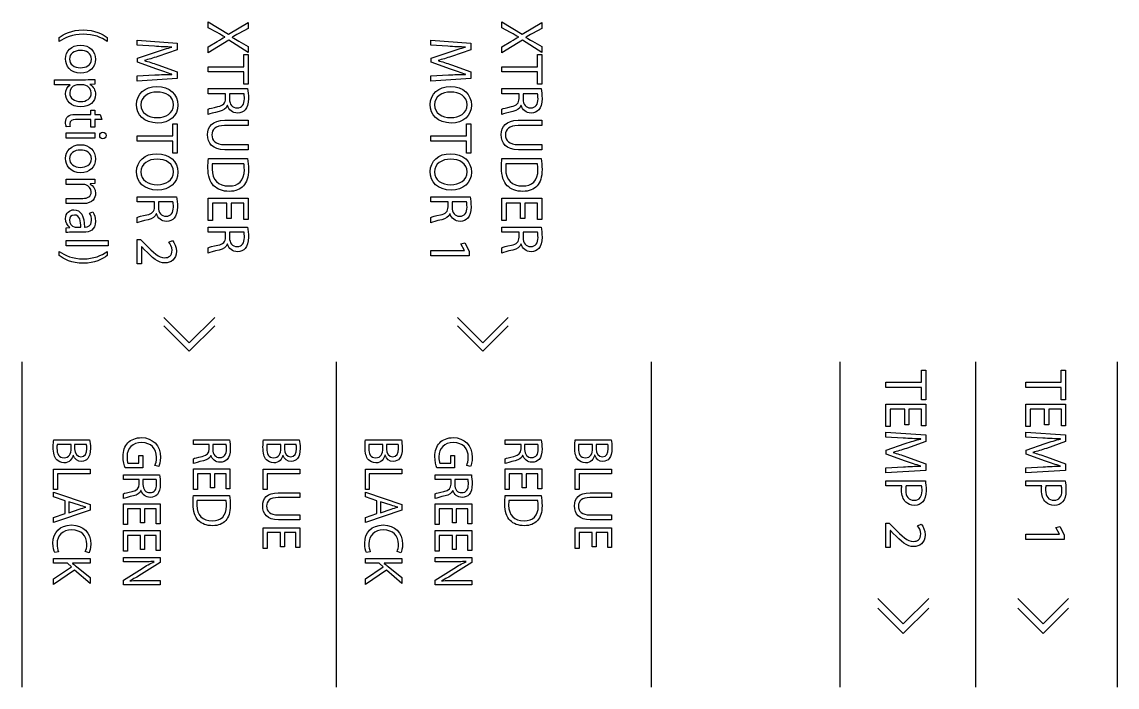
# Model space of a CAD drawing. Header units: millimetres. Extents: x -1100 to -75, y -506 to -118.
# Drawn here: x -919 to -840.7, y -263 to -215.4 of the extents above; entities that cross this region are included whole.
import ezdxf

# ---------------------------------------------------------------- set-up
doc = ezdxf.new("R2010")
doc.units = ezdxf.units.MM
doc.layers.add('TEXT', color=5, linetype='Continuous', true_color=0x0000ff)

msp = doc.modelspace()

# ---------------------------------------------------------------- linework, layer by layer
at = {"layer": 'TEXT', "color": 5, "lineweight": 25, "true_color": 0x0000ff}
for points in [[(-905.048, -216.206), (-905.674, -215.864), (-905.674, -215.441), (-904.231, -216.312), (-902.822, -215.474), (-902.822, -215.902), (-903.491, -216.278)], [(-884.048, -216.206), (-884.674, -215.864), (-884.674, -215.441), (-883.231, -216.312), (-881.822, -215.474), (-881.822, -215.902), (-882.491, -216.278)], [(-916.346, -216.853), (-916.346, -216.566)], [(-912.898, -216.566), (-912.898, -216.853), (-912.898, -216.853)], [(-909.532, -217.188), (-910.754, -217.112), (-910.754, -216.76), (-907.902, -216.959), (-907.902, -217.429), (-909.282, -217.915)], [(-903.491, -216.811), (-902.822, -217.196), (-902.822, -217.624), (-904.21, -216.756), (-905.674, -217.645), (-905.674, -217.217), (-905.674, -217.217)], [(-905.674, -217.217), (-905.044, -216.849)], [(-904.481, -216.523), (-904.481, -216.515)], [(-903.973, -216.541), (-903.973, -216.553)], [(-888.531, -217.188), (-889.754, -217.112), (-889.754, -216.76), (-886.902, -216.959), (-886.902, -217.429), (-888.282, -217.915)], [(-882.491, -216.811), (-881.822, -217.196), (-881.822, -217.624), (-883.21, -216.756), (-884.674, -217.645), (-884.674, -217.217), (-884.674, -217.217)], [(-884.674, -217.217), (-884.044, -216.849)], [(-883.481, -216.523), (-883.481, -216.515)], [(-882.973, -216.541), (-882.973, -216.553)], [(-909.354, -218.825), (-910.737, -218.321), (-910.737, -218.042), (-909.379, -217.577)], [(-908.271, -217.251), (-908.271, -217.243)], [(-888.354, -218.825), (-889.737, -218.321), (-889.737, -218.042), (-888.379, -217.577)], [(-887.271, -217.251), (-887.271, -217.243)], [(-909.282, -218.516), (-907.902, -219.024), (-907.902, -219.494), (-910.754, -219.672), (-910.754, -219.307), (-909.502, -219.24), (-909.502, -219.24)], [(-910.242, -218.203), (-910.242, -218.212)], [(-903.135, -218.648), (-903.135, -217.781), (-902.822, -217.781), (-902.822, -219.892), (-903.135, -219.892), (-903.135, -219.021), (-905.674, -219.021), (-905.674, -218.648), (-903.135, -218.648), (-903.135, -218.648)], [(-888.282, -218.516), (-886.902, -219.024), (-886.902, -219.494), (-889.754, -219.672), (-889.754, -219.307), (-888.502, -219.24), (-888.502, -219.24)], [(-889.242, -218.203), (-889.242, -218.212)], [(-882.135, -218.648), (-882.135, -217.781), (-881.822, -217.781), (-881.822, -219.892), (-882.135, -219.892), (-882.135, -219.021), (-884.674, -219.021), (-884.674, -218.648), (-882.135, -218.648), (-882.135, -218.648)], [(-908.271, -219.193), (-908.271, -219.185)], [(-887.271, -219.193), (-887.271, -219.185)], [(-915.559, -219.953), (-915.559, -219.944), (-916.671, -219.944), (-916.671, -219.576), (-914.455, -219.576), (-914.455, -219.576)], [(-914.645, -219.944), (-915, -219.944), (-915, -219.944)], [(-913.786, -219.559), (-913.786, -219.889), (-914.137, -219.91), (-914.137, -219.918)], [(-904.438, -220.926), (-904.438, -220.579), (-905.674, -220.579), (-905.674, -220.211), (-902.86, -220.211), (-902.86, -220.211)], [(-904.159, -220.579), (-904.159, -220.955)], [(-903.118, -220.579), (-904.159, -220.579), (-904.159, -220.579)], [(-883.439, -220.926), (-883.439, -220.579), (-884.674, -220.579), (-884.674, -220.211), (-881.86, -220.211), (-881.86, -220.211)], [(-883.159, -220.579), (-883.159, -220.955)], [(-882.119, -220.579), (-883.159, -220.579), (-883.159, -220.579)], [(-904.303, -221.434), (-904.316, -221.434)], [(-883.303, -221.434), (-883.316, -221.434)], [(-915.187, -222.069), (-914.07, -222.069), (-914.07, -221.752), (-913.786, -221.752), (-913.786, -222.069), (-913.405, -222.069), (-913.295, -222.433), (-913.295, -222.433)], [(-913.295, -222.433), (-913.786, -222.433), (-913.786, -222.966), (-914.069, -222.966), (-914.069, -222.433), (-915.174, -222.433)], [(-905.674, -222.068), (-905.674, -221.687)], [(-884.674, -222.068), (-884.674, -221.687)], [(-915.546, -222.928), (-915.83, -222.945)], [(-908.215, -223.593), (-908.215, -222.726), (-907.902, -222.726), (-907.902, -224.837), (-908.215, -224.837), (-908.215, -223.965), (-910.754, -223.965), (-910.754, -223.593), (-908.215, -223.593), (-908.215, -223.593)], [(-902.822, -222.856), (-904.515, -222.856)], [(-904.502, -222.484), (-902.822, -222.484), (-902.822, -222.856), (-902.822, -222.856)], [(-887.216, -223.593), (-887.216, -222.726), (-886.902, -222.726), (-886.902, -224.837), (-887.216, -224.837), (-887.216, -223.965), (-889.754, -223.965), (-889.754, -223.593), (-887.216, -223.593), (-887.216, -223.593)], [(-881.822, -222.856), (-883.515, -222.856)], [(-883.502, -222.484), (-881.822, -222.484), (-881.822, -222.856), (-881.822, -222.856)], [(-913.786, -223.386), (-913.786, -223.758), (-915.834, -223.758), (-915.834, -223.386), (-913.786, -223.386), (-913.786, -223.386)], [(-904.515, -224.215), (-902.822, -224.215), (-902.822, -224.587), (-904.489, -224.587)], [(-883.515, -224.215), (-881.822, -224.215), (-881.822, -224.587), (-883.49, -224.587)], [(-905.665, -225.227), (-902.864, -225.227), (-902.864, -225.227)], [(-903.131, -225.595), (-905.386, -225.595), (-905.386, -225.595)], [(-884.666, -225.227), (-881.865, -225.227), (-881.865, -225.227)], [(-882.131, -225.595), (-884.387, -225.595), (-884.387, -225.595)], [(-914.602, -227.072), (-915.834, -227.072), (-915.834, -226.7), (-914.34, -226.7), (-914.34, -226.7)], [(-913.786, -226.683), (-913.786, -227.013), (-914.124, -227.035), (-914.124, -227.043)], [(-914.615, -228.443), (-915.834, -228.443), (-915.834, -228.071), (-914.653, -228.071)], [(-909.519, -228.672), (-909.519, -228.326), (-910.754, -228.326), (-910.754, -227.957), (-907.941, -227.957), (-907.941, -227.957)], [(-909.239, -228.326), (-909.239, -228.702)], [(-908.198, -228.326), (-909.239, -228.326), (-909.239, -228.326)], [(-904.337, -229.519), (-904.337, -228.415), (-905.365, -228.415), (-905.365, -229.65), (-905.674, -229.65), (-905.674, -228.042), (-902.822, -228.042), (-902.822, -229.587), (-903.131, -229.587), (-903.131, -228.415), (-904.032, -228.415), (-904.032, -229.519), (-904.337, -229.519), (-904.337, -229.519)], [(-888.518, -228.672), (-888.518, -228.326), (-889.753, -228.326), (-889.753, -227.957), (-886.94, -227.957), (-886.94, -227.957)], [(-888.239, -228.326), (-888.239, -228.702)], [(-887.199, -228.326), (-888.239, -228.326), (-888.239, -228.326)], [(-883.337, -229.519), (-883.337, -228.415), (-884.365, -228.415), (-884.365, -229.65), (-884.674, -229.65), (-884.674, -228.042), (-881.822, -228.042), (-881.822, -229.587), (-882.131, -229.587), (-882.131, -228.415), (-883.033, -228.415), (-883.033, -229.519), (-883.337, -229.519), (-883.337, -229.519)], [(-914.171, -229.118), (-913.922, -229.033)], [(-910.754, -229.815), (-910.754, -229.434)], [(-909.383, -229.18), (-909.396, -229.18)], [(-889.754, -229.815), (-889.754, -229.434)], [(-888.383, -229.18), (-888.396, -229.18)], [(-915.834, -230.518), (-915.834, -230.184), (-915.576, -230.154), (-915.576, -230.141)], [(-915.144, -230.129), (-914.789, -230.129), (-914.789, -230.129)], [(-914.531, -230.12), (-914.489, -230.12)], [(-904.438, -230.844), (-904.438, -230.498), (-905.674, -230.498), (-905.674, -230.129), (-902.86, -230.129), (-902.86, -230.129)], [(-883.439, -230.844), (-883.439, -230.498), (-884.674, -230.498), (-884.674, -230.129), (-881.86, -230.129), (-881.86, -230.129)], [(-914.577, -230.488), (-915.343, -230.488), (-915.343, -230.488)], [(-910.754, -231.001), (-910.526, -231.001), (-910.242, -231.293)], [(-910.234, -231.741), (-910.437, -231.526), (-910.445, -231.526), (-910.445, -232.757), (-910.754, -232.757), (-910.754, -231.001), (-910.754, -231.001)], [(-908.499, -231.192), (-908.237, -231.073)], [(-904.159, -230.498), (-904.159, -230.874)], [(-903.118, -230.498), (-904.159, -230.498), (-904.159, -230.498)], [(-883.159, -230.498), (-883.159, -230.874)], [(-882.119, -230.498), (-883.159, -230.498), (-883.159, -230.498)], [(-916.346, -232.153), (-916.346, -231.865), (-916.346, -231.865)], [(-912.83, -231.091), (-912.83, -231.463), (-915.834, -231.463), (-915.834, -231.091), (-912.83, -231.091), (-912.83, -231.091)], [(-912.897, -231.865), (-912.897, -232.153)], [(-905.674, -231.987), (-905.674, -231.606)], [(-904.303, -231.352), (-904.316, -231.352)], [(-887.351, -231.809), (-887.351, -231.801), (-887.609, -231.323), (-887.326, -231.251), (-887.004, -231.852), (-887.004, -232.169), (-889.754, -232.169), (-889.754, -231.809), (-887.351, -231.809), (-887.351, -231.809)], [(-884.674, -231.987), (-884.674, -231.606)], [(-883.303, -231.352), (-883.316, -231.352)], [(-905.215, -236.595), (-907.032, -238.412), (-908.848, -236.595)], [(-905.215, -237.195), (-907.032, -239.012), (-908.848, -237.195)], [(-884.215, -236.595), (-886.032, -238.412), (-887.848, -236.595)], [(-884.215, -237.195), (-886.032, -239.012), (-887.848, -237.195)], [(-919.005, -239.756), (-919.005, -263.04)], [(-896.532, -239.756), (-896.532, -263.04)], [(-874, -239.756), (-874, -263.04)], [(-860.505, -239.756), (-860.505, -263.04)], [(-854.664, -241.231), (-854.664, -240.364), (-854.35, -240.364), (-854.35, -242.475), (-854.664, -242.475), (-854.664, -241.603), (-857.202, -241.603), (-857.202, -241.231), (-854.664, -241.231), (-854.664, -241.231)], [(-850.802, -239.756), (-850.802, -263.04)], [(-844.663, -241.231), (-844.663, -240.364), (-844.35, -240.364), (-844.35, -242.475), (-844.663, -242.475), (-844.663, -241.603), (-847.202, -241.603), (-847.202, -241.231), (-844.663, -241.231), (-844.663, -241.231)], [(-840.671, -239.756), (-840.671, -263.04)], [(-855.865, -244.265), (-855.865, -243.161), (-856.893, -243.161), (-856.893, -244.397), (-857.202, -244.397), (-857.202, -242.789), (-854.35, -242.789), (-854.35, -244.334), (-854.659, -244.334), (-854.659, -243.161), (-855.561, -243.161), (-855.561, -244.265), (-855.865, -244.265), (-855.865, -244.265)], [(-845.865, -244.265), (-845.865, -243.161), (-846.893, -243.161), (-846.893, -244.397), (-847.202, -244.397), (-847.202, -242.789), (-844.35, -242.789), (-844.35, -244.334), (-844.659, -244.334), (-844.659, -243.161), (-845.561, -243.161), (-845.561, -244.265), (-845.865, -244.265), (-845.865, -244.265)], [(-855.98, -245.227), (-857.202, -245.151), (-857.202, -244.8), (-854.35, -244.999), (-854.35, -245.469), (-855.73, -245.955)], [(-845.979, -245.227), (-847.202, -245.151), (-847.202, -244.8), (-844.35, -244.999), (-844.35, -245.469), (-845.729, -245.955)], [(-916.731, -245.344), (-914.162, -245.344), (-914.162, -245.344)], [(-915.485, -245.961), (-915.485, -245.681), (-916.483, -245.681), (-916.483, -245.681)], [(-915.233, -245.681), (-915.233, -245.988)], [(-914.387, -245.681), (-915.233, -245.681), (-915.233, -245.681)], [(-905.606, -245.999), (-905.606, -245.681), (-906.739, -245.681), (-906.739, -245.344), (-904.158, -245.344), (-904.158, -245.344)], [(-905.349, -245.681), (-905.349, -246.027)], [(-904.395, -245.681), (-905.349, -245.681), (-905.349, -245.681)], [(-901.731, -245.344), (-899.162, -245.344), (-899.162, -245.344)], [(-900.485, -245.961), (-900.485, -245.681), (-901.483, -245.681), (-901.483, -245.681)], [(-900.233, -245.681), (-900.233, -245.988)], [(-899.387, -245.681), (-900.233, -245.681), (-900.233, -245.681)], [(-894.431, -245.344), (-891.862, -245.344), (-891.862, -245.344)], [(-893.186, -245.961), (-893.186, -245.681), (-894.183, -245.681), (-894.183, -245.681)], [(-892.933, -245.681), (-892.933, -245.988)], [(-892.087, -245.681), (-892.933, -245.681), (-892.933, -245.681)], [(-883.305, -245.999), (-883.305, -245.681), (-884.439, -245.681), (-884.439, -245.344), (-881.858, -245.344), (-881.858, -245.344)], [(-883.05, -245.681), (-883.05, -246.027)], [(-882.095, -245.681), (-883.05, -245.681), (-883.05, -245.681)], [(-879.431, -245.344), (-876.862, -245.344), (-876.862, -245.344)], [(-878.185, -245.961), (-878.185, -245.681), (-879.183, -245.681), (-879.183, -245.681)], [(-877.934, -245.681), (-877.934, -245.988)], [(-877.087, -245.681), (-877.934, -245.681), (-877.934, -245.681)], [(-855.802, -246.865), (-857.185, -246.361), (-857.185, -246.082), (-855.827, -245.617)], [(-854.719, -245.291), (-854.719, -245.282)], [(-845.802, -246.865), (-847.185, -246.361), (-847.185, -246.082), (-845.827, -245.617)], [(-844.718, -245.291), (-844.718, -245.282)], [(-915.33, -246.454), (-915.342, -246.454)], [(-911.417, -247.005), (-910.637, -247.005), (-910.637, -246.477), (-910.365, -246.477), (-910.365, -247.339), (-911.623, -247.339), (-911.623, -247.338)], [(-906.739, -247.047), (-906.739, -246.698)], [(-905.481, -246.465), (-905.493, -246.465)], [(-900.33, -246.454), (-900.342, -246.454)], [(-893.03, -246.454), (-893.042, -246.454)], [(-889.117, -247.005), (-888.337, -247.005), (-888.337, -246.477), (-888.065, -246.477), (-888.065, -247.339), (-889.323, -247.339), (-889.323, -247.338)], [(-884.439, -247.047), (-884.439, -246.698)], [(-883.181, -246.465), (-883.193, -246.465)], [(-878.031, -246.454), (-878.042, -246.454)], [(-855.73, -246.556), (-854.35, -247.064), (-854.35, -247.533), (-857.202, -247.711), (-857.202, -247.347), (-855.95, -247.279), (-855.95, -247.279)], [(-856.69, -246.243), (-856.69, -246.251)], [(-845.729, -246.556), (-844.35, -247.064), (-844.35, -247.533), (-847.202, -247.711), (-847.202, -247.347), (-845.95, -247.279), (-845.95, -247.279)], [(-846.69, -246.243), (-846.69, -246.251)], [(-914.123, -247.443), (-914.123, -247.784), (-916.456, -247.784), (-916.456, -248.902), (-916.739, -248.902), (-916.739, -247.443), (-914.123, -247.443), (-914.123, -247.443)], [(-909.217, -247.261), (-909.492, -247.176)], [(-905.512, -248.782), (-905.512, -247.769), (-906.456, -247.769), (-906.456, -248.902), (-906.739, -248.902), (-906.739, -247.427), (-904.123, -247.427), (-904.123, -248.844), (-904.406, -248.844), (-904.406, -247.769), (-905.233, -247.769), (-905.233, -248.782), (-905.512, -248.782), (-905.512, -248.782)], [(-899.123, -247.443), (-899.123, -247.784), (-901.456, -247.784), (-901.456, -248.902), (-901.739, -248.902), (-901.739, -247.443), (-899.123, -247.443), (-899.123, -247.443)], [(-891.824, -247.443), (-891.824, -247.784), (-894.156, -247.784), (-894.156, -248.902), (-894.439, -248.902), (-894.439, -247.443), (-891.824, -247.443), (-891.824, -247.443)], [(-886.916, -247.261), (-887.192, -247.176)], [(-883.213, -248.782), (-883.213, -247.769), (-884.156, -247.769), (-884.156, -248.902), (-884.439, -248.902), (-884.439, -247.427), (-881.823, -247.427), (-881.823, -248.844), (-882.107, -248.844), (-882.107, -247.769), (-882.933, -247.769), (-882.933, -248.782), (-883.213, -248.782), (-883.213, -248.782)], [(-876.823, -247.443), (-876.823, -247.784), (-879.156, -247.784), (-879.156, -248.902), (-879.439, -248.902), (-879.439, -247.443), (-876.823, -247.443), (-876.823, -247.443)], [(-854.719, -247.233), (-854.719, -247.224)], [(-844.719, -247.233), (-844.719, -247.224)], [(-910.606, -248.507), (-910.606, -248.188), (-911.74, -248.188), (-911.74, -247.85), (-909.158, -247.85), (-909.158, -247.85)], [(-910.35, -248.188), (-910.35, -248.534)], [(-909.395, -248.188), (-910.35, -248.188), (-910.35, -248.188)], [(-888.306, -248.507), (-888.306, -248.188), (-889.44, -248.188), (-889.44, -247.85), (-886.858, -247.85), (-886.858, -247.85)], [(-888.05, -248.188), (-888.05, -248.534)], [(-887.095, -248.188), (-888.05, -248.188), (-888.05, -248.188)], [(-856.06, -248.648), (-857.202, -248.648), (-857.202, -248.279), (-854.385, -248.279), (-854.385, -248.279)], [(-846.06, -248.648), (-847.202, -248.648), (-847.202, -248.279), (-844.384, -248.279), (-844.384, -248.279)], [(-915.916, -249.701), (-916.739, -249.43), (-916.739, -249.081), (-914.123, -249.973), (-914.123, -250.377), (-916.739, -251.269), (-916.739, -250.908), (-915.916, -250.629), (-915.916, -249.701), (-915.916, -249.701)], [(-910.482, -248.972), (-910.493, -248.972)], [(-893.617, -249.701), (-894.439, -249.43), (-894.439, -249.081), (-891.824, -249.973), (-891.824, -250.377), (-894.439, -251.269), (-894.439, -250.908), (-893.617, -250.629), (-893.617, -249.701), (-893.617, -249.701)], [(-888.182, -248.972), (-888.193, -248.972)], [(-854.651, -248.648), (-855.759, -248.648), (-855.759, -248.648)], [(-844.651, -248.648), (-845.759, -248.648), (-845.759, -248.648)], [(-914.896, -250.027), (-915.652, -249.771), (-915.652, -250.563), (-915.652, -250.563)], [(-911.739, -249.555), (-911.739, -249.205)], [(-906.731, -249.341), (-904.162, -249.341), (-904.162, -249.341)], [(-904.406, -249.678), (-906.475, -249.678), (-906.475, -249.678)], [(-899.123, -249.476), (-900.675, -249.476)], [(-900.664, -249.135), (-899.123, -249.135), (-899.123, -249.476), (-899.123, -249.476)], [(-892.596, -250.027), (-893.353, -249.771), (-893.353, -250.563), (-893.353, -250.563)], [(-889.439, -249.555), (-889.439, -249.205)], [(-884.431, -249.341), (-881.862, -249.341), (-881.862, -249.341)], [(-882.107, -249.678), (-884.175, -249.678), (-884.175, -249.678)], [(-876.823, -249.476), (-878.376, -249.476)], [(-878.364, -249.135), (-876.823, -249.135), (-876.823, -249.476), (-876.823, -249.476)], [(-915.652, -250.563), (-914.899, -250.303)], [(-914.422, -250.167), (-914.422, -250.159)], [(-910.513, -251.289), (-910.513, -250.276), (-911.456, -250.276), (-911.456, -251.409), (-911.739, -251.409), (-911.739, -249.934), (-909.123, -249.934), (-909.123, -251.351), (-909.406, -251.351), (-909.406, -250.276), (-910.233, -250.276), (-910.233, -251.289), (-910.513, -251.289), (-910.513, -251.289)], [(-893.353, -250.563), (-892.6, -250.303)], [(-892.122, -250.167), (-892.122, -250.159)], [(-888.213, -251.289), (-888.213, -250.276), (-889.156, -250.276), (-889.156, -251.409), (-889.439, -251.409), (-889.439, -249.934), (-886.824, -249.934), (-886.824, -251.351), (-887.107, -251.351), (-887.107, -250.276), (-887.933, -250.276), (-887.933, -251.289), (-888.213, -251.289), (-888.213, -251.289)], [(-900.675, -250.722), (-899.123, -250.722), (-899.123, -251.064), (-900.652, -251.064)], [(-878.376, -250.722), (-876.823, -250.722), (-876.823, -251.064), (-878.353, -251.064)], [(-856.682, -252.039), (-856.885, -251.823), (-856.894, -251.823), (-856.894, -253.054), (-857.203, -253.054), (-857.203, -251.298), (-857.202, -251.298)], [(-857.202, -251.298), (-856.974, -251.298), (-856.69, -251.59)], [(-854.947, -251.488), (-854.685, -251.37)], [(-910.513, -253.198), (-910.513, -252.185), (-911.456, -252.185), (-911.456, -253.318), (-911.739, -253.318), (-911.739, -251.843), (-909.123, -251.843), (-909.123, -253.26), (-909.406, -253.26), (-909.406, -252.185), (-910.233, -252.185), (-910.233, -253.198), (-910.513, -253.198), (-910.513, -253.198)], [(-900.512, -253), (-900.512, -251.987), (-901.456, -251.987), (-901.456, -253.121), (-901.739, -253.121), (-901.739, -251.646), (-899.123, -251.646), (-899.123, -253.062), (-899.406, -253.062), (-899.406, -251.987), (-900.233, -251.987), (-900.233, -253), (-900.512, -253), (-900.512, -253)], [(-888.213, -253.198), (-888.213, -252.185), (-889.156, -252.185), (-889.156, -253.318), (-889.439, -253.318), (-889.439, -251.843), (-886.824, -251.843), (-886.824, -253.26), (-887.107, -253.26), (-887.107, -252.185), (-887.933, -252.185), (-887.933, -253.198), (-888.213, -253.198), (-888.213, -253.198)], [(-878.213, -253), (-878.213, -251.987), (-879.156, -251.987), (-879.156, -253.121), (-879.439, -253.121), (-879.439, -251.646), (-876.823, -251.646), (-876.823, -253.062), (-877.107, -253.062), (-877.107, -251.987), (-877.934, -251.987), (-877.934, -253), (-878.213, -253), (-878.213, -253)], [(-844.798, -252.106), (-844.798, -252.098), (-845.056, -251.619), (-844.773, -251.547), (-844.451, -252.148), (-844.451, -252.466), (-847.202, -252.466), (-847.202, -252.106), (-844.798, -252.106), (-844.798, -252.106)], [(-916.386, -253.353), (-916.657, -253.419), (-916.657, -253.419)], [(-914.197, -253.427), (-914.473, -253.342)], [(-911.739, -253.757), (-909.123, -253.757), (-909.123, -254.129), (-910.447, -254.964)], [(-910.621, -254.075), (-911.739, -254.075), (-911.739, -253.757), (-911.739, -253.757)], [(-894.086, -253.353), (-894.358, -253.419), (-894.358, -253.419)], [(-891.897, -253.427), (-892.173, -253.342)], [(-889.439, -253.757), (-886.823, -253.757), (-886.823, -254.129), (-888.147, -254.964)], [(-888.321, -254.075), (-889.439, -254.075), (-889.439, -253.757), (-889.439, -253.757)], [(-915.105, -254.401), (-914.123, -255.201), (-914.123, -255.62), (-915.233, -254.672), (-916.739, -255.693), (-916.739, -255.293), (-915.454, -254.436), (-915.742, -254.183), (-916.739, -254.183), (-916.739, -253.846), (-914.123, -253.846), (-914.123, -253.846)], [(-914.123, -253.846), (-914.123, -254.183), (-915.384, -254.183), (-915.384, -254.195)], [(-910.217, -255.402), (-909.123, -255.402), (-909.123, -255.72), (-911.739, -255.72), (-911.739, -255.379), (-910.411, -254.548)], [(-909.538, -254.063), (-909.542, -254.052)], [(-892.805, -254.401), (-891.824, -255.201), (-891.824, -255.62), (-892.933, -254.672), (-894.439, -255.693), (-894.439, -255.293), (-893.155, -254.436), (-893.442, -254.183), (-894.439, -254.183), (-894.439, -253.846), (-891.824, -253.846), (-891.824, -253.846)], [(-891.824, -253.846), (-891.824, -254.183), (-893.085, -254.183), (-893.085, -254.195)], [(-887.918, -255.402), (-886.823, -255.402), (-886.823, -255.72), (-889.439, -255.72), (-889.439, -255.379), (-888.111, -254.548)], [(-887.238, -254.063), (-887.242, -254.052)], [(-911.297, -255.429), (-911.292, -255.441)], [(-888.997, -255.429), (-888.992, -255.441)], [(-854.144, -256.692), (-855.961, -258.509), (-857.777, -256.692)], [(-844.143, -256.692), (-845.96, -258.509), (-847.776, -256.692)], [(-854.144, -257.392), (-855.961, -259.209), (-857.777, -257.392)], [(-844.143, -257.392), (-845.96, -259.209), (-847.776, -257.392)]]:
    msp.add_lwpolyline(points, dxfattribs=at)
for points in [[(-916.346, -216.566), (-915.995, -216.299), (-915.453, -216.011), (-914.628, -216.011)], [(-914.628, -216.011), (-913.799, -216.015), (-913.253, -216.299), (-912.898, -216.566)], [(-914.632, -216.324), (-915.386, -216.324), (-915.923, -216.557), (-916.346, -216.853)], [(-912.898, -216.853), (-913.317, -216.544), (-913.862, -216.324), (-914.632, -216.324)], [(-904.481, -216.515), (-904.646, -216.434), (-904.798, -216.35), (-905.048, -216.206)], [(-905.044, -216.849), (-904.803, -216.701), (-904.646, -216.612), (-904.481, -216.523)], [(-903.491, -216.278), (-903.677, -216.384), (-903.821, -216.464), (-903.973, -216.541)], [(-903.973, -216.553), (-903.804, -216.634), (-903.673, -216.705), (-903.491, -216.811)], [(-883.481, -216.515), (-883.646, -216.434), (-883.799, -216.35), (-884.048, -216.206)], [(-884.044, -216.849), (-883.802, -216.701), (-883.646, -216.612), (-883.481, -216.523)], [(-882.491, -216.278), (-882.677, -216.384), (-882.821, -216.464), (-882.973, -216.541)], [(-882.973, -216.553), (-882.804, -216.634), (-882.673, -216.705), (-882.491, -216.811)], [(-915.88, -218.085), (-915.88, -217.535), (-915.474, -217.104), (-914.827, -217.104)], [(-914.814, -217.484), (-915.263, -217.484), (-915.601, -217.738), (-915.601, -218.102)], [(-914.827, -217.104), (-914.146, -217.104), (-913.744, -217.556), (-913.744, -218.119)], [(-914.023, -218.111), (-914.023, -217.675), (-914.43, -217.484), (-914.814, -217.484)], [(-908.271, -217.243), (-908.626, -217.234), (-909.1, -217.213), (-909.532, -217.188)], [(-909.379, -217.577), (-908.973, -217.442), (-908.609, -217.332), (-908.271, -217.251)], [(-887.271, -217.243), (-887.626, -217.234), (-888.1, -217.213), (-888.531, -217.188)], [(-888.379, -217.577), (-887.973, -217.442), (-887.609, -217.332), (-887.271, -217.251)], [(-914.793, -219.105), (-915.55, -219.105), (-915.88, -218.576), (-915.88, -218.085)], [(-915.601, -218.102), (-915.601, -218.458), (-915.267, -218.724), (-914.806, -218.724)], [(-914.806, -218.724), (-914.459, -218.724), (-914.023, -218.551), (-914.023, -218.111)], [(-913.744, -218.119), (-913.744, -218.707), (-914.171, -219.105), (-914.793, -219.105)], [(-909.282, -217.915), (-909.633, -218.034), (-909.946, -218.127), (-910.242, -218.203)], [(-910.242, -218.212), (-909.955, -218.288), (-909.641, -218.39), (-909.282, -218.516)], [(-888.282, -217.915), (-888.633, -218.034), (-888.946, -218.127), (-889.242, -218.203)], [(-889.242, -218.212), (-888.955, -218.288), (-888.641, -218.39), (-888.282, -218.516)], [(-909.502, -219.24), (-909.104, -219.219), (-908.622, -219.193), (-908.271, -219.193)], [(-908.271, -219.185), (-908.601, -219.083), (-908.96, -218.969), (-909.354, -218.825)], [(-888.502, -219.24), (-888.104, -219.219), (-887.622, -219.193), (-887.271, -219.193)], [(-887.271, -219.185), (-887.601, -219.083), (-887.96, -218.969), (-888.354, -218.825)], [(-915.88, -220.582), (-915.88, -220.312), (-915.762, -220.075), (-915.559, -219.953)], [(-915.152, -219.961), (-915.411, -220.029), (-915.588, -220.253), (-915.588, -220.519)], [(-915, -219.944), (-915.055, -219.944), (-915.106, -219.948), (-915.152, -219.961)], [(-914.497, -219.969), (-914.543, -219.957), (-914.598, -219.944), (-914.645, -219.944)], [(-914.04, -220.532), (-914.04, -220.278), (-914.218, -220.037), (-914.497, -219.969)], [(-914.455, -219.576), (-914.192, -219.576), (-913.981, -219.567), (-913.786, -219.559)], [(-914.137, -219.918), (-913.888, -220.067), (-913.744, -220.312), (-913.744, -220.646)], [(-910.8, -221.353), (-910.8, -220.595), (-910.212, -220.071), (-909.349, -220.071)], [(-909.349, -220.071), (-908.444, -220.071), (-907.851, -220.629), (-907.851, -221.391)], [(-889.801, -221.353), (-889.801, -220.595), (-889.213, -220.071), (-888.35, -220.071)], [(-888.35, -220.071), (-887.444, -220.071), (-886.852, -220.629), (-886.852, -221.391)], [(-914.78, -221.518), (-915.516, -221.518), (-915.88, -221.065), (-915.88, -220.582)], [(-915.588, -220.519), (-915.588, -220.913), (-915.267, -221.142), (-914.797, -221.142)], [(-914.797, -221.142), (-914.391, -221.142), (-914.04, -220.925), (-914.04, -220.532)], [(-913.744, -220.646), (-913.744, -221.145), (-914.163, -221.518), (-914.78, -221.518)], [(-909.341, -220.46), (-909.955, -220.46), (-910.5, -220.79), (-910.5, -221.374)], [(-908.152, -221.378), (-908.152, -220.764), (-908.719, -220.46), (-909.341, -220.46)], [(-903.089, -220.943), (-903.089, -220.765), (-903.101, -220.642), (-903.118, -220.579)], [(-902.86, -220.211), (-902.826, -220.397), (-902.801, -220.668), (-902.801, -220.917)], [(-888.341, -220.46), (-888.955, -220.46), (-889.5, -220.79), (-889.5, -221.374)], [(-887.152, -221.378), (-887.152, -220.764), (-887.719, -220.46), (-888.341, -220.46)], [(-882.089, -220.943), (-882.089, -220.765), (-882.102, -220.642), (-882.119, -220.579)], [(-881.86, -220.211), (-881.827, -220.397), (-881.801, -220.668), (-881.801, -220.917)], [(-909.298, -222.677), (-910.276, -222.677), (-910.8, -222.081), (-910.8, -221.353)], [(-910.5, -221.374), (-910.5, -221.958), (-909.963, -222.288), (-909.316, -222.288)], [(-909.316, -222.288), (-908.744, -222.288), (-908.152, -221.992), (-908.152, -221.378)], [(-907.851, -221.391), (-907.852, -222.173), (-908.449, -222.677), (-909.298, -222.677)], [(-905.674, -221.687), (-905.589, -221.641), (-905.348, -221.577), (-904.993, -221.501)], [(-904.993, -221.501), (-904.599, -221.417), (-904.451, -221.26), (-904.438, -220.926)], [(-904.316, -221.434), (-904.392, -221.649), (-904.595, -221.78), (-904.891, -221.848)], [(-903.579, -221.966), (-903.952, -221.966), (-904.201, -221.73), (-904.303, -221.434)], [(-904.159, -220.955), (-904.159, -221.349), (-903.944, -221.598), (-903.618, -221.598)], [(-903.618, -221.598), (-903.25, -221.598), (-903.089, -221.332), (-903.089, -220.943)], [(-902.801, -220.917), (-902.801, -221.311), (-902.877, -221.569), (-903.033, -221.742)], [(-888.299, -222.677), (-889.276, -222.677), (-889.801, -222.081), (-889.801, -221.353)], [(-889.5, -221.374), (-889.5, -221.958), (-888.963, -222.288), (-888.316, -222.288)], [(-888.316, -222.288), (-887.744, -222.288), (-887.152, -221.992), (-887.152, -221.378)], [(-886.852, -221.391), (-886.851, -222.173), (-887.448, -222.677), (-888.299, -222.677)], [(-884.674, -221.687), (-884.589, -221.641), (-884.348, -221.577), (-883.993, -221.501)], [(-883.993, -221.501), (-883.6, -221.417), (-883.451, -221.26), (-883.439, -220.926)], [(-883.316, -221.434), (-883.392, -221.649), (-883.595, -221.78), (-883.891, -221.848)], [(-882.58, -221.966), (-882.952, -221.966), (-883.202, -221.73), (-883.303, -221.434)], [(-883.159, -220.955), (-883.159, -221.349), (-882.944, -221.598), (-882.618, -221.598)], [(-882.618, -221.598), (-882.25, -221.598), (-882.089, -221.332), (-882.089, -220.943)], [(-881.801, -220.917), (-881.801, -221.311), (-881.877, -221.569), (-882.034, -221.742)], [(-915.88, -222.614), (-915.88, -222.441), (-915.821, -222.302), (-915.724, -222.213)], [(-915.724, -222.213), (-915.61, -222.111), (-915.428, -222.069), (-915.187, -222.069)], [(-915.174, -222.433), (-915.428, -222.433), (-915.571, -222.505), (-915.571, -222.712)], [(-904.891, -221.848), (-905.288, -221.941), (-905.564, -222.009), (-905.674, -222.068)], [(-903.033, -221.742), (-903.16, -221.882), (-903.355, -221.966), (-903.579, -221.966)], [(-883.891, -221.848), (-884.289, -221.941), (-884.564, -222.009), (-884.674, -222.068)], [(-882.034, -221.742), (-882.161, -221.882), (-882.356, -221.966), (-882.58, -221.966)], [(-915.83, -222.945), (-915.855, -222.873), (-915.88, -222.759), (-915.88, -222.614)], [(-915.571, -222.712), (-915.571, -222.814), (-915.563, -222.873), (-915.546, -222.928)], [(-905.72, -223.508), (-905.72, -222.924), (-905.391, -222.484), (-904.502, -222.484)], [(-904.515, -222.856), (-905.149, -222.856), (-905.42, -223.14), (-905.42, -223.521)], [(-884.721, -223.508), (-884.721, -222.924), (-884.39, -222.484), (-883.502, -222.484)], [(-883.515, -222.856), (-884.15, -222.856), (-884.42, -223.14), (-884.42, -223.521)], [(-913.439, -223.563), (-913.439, -223.428), (-913.338, -223.339), (-913.211, -223.339)], [(-913.211, -223.8), (-913.338, -223.8), (-913.439, -223.712), (-913.439, -223.563)], [(-913.211, -223.339), (-913.084, -223.339), (-912.978, -223.433), (-912.978, -223.572)], [(-912.978, -223.572), (-912.978, -223.707), (-913.079, -223.8), (-913.211, -223.8)], [(-904.489, -224.587), (-905.365, -224.587), (-905.72, -224.126), (-905.72, -223.508)], [(-905.42, -223.521), (-905.42, -223.939), (-905.141, -224.215), (-904.515, -224.215)], [(-883.49, -224.587), (-884.365, -224.587), (-884.721, -224.126), (-884.721, -223.508)], [(-884.42, -223.521), (-884.42, -223.939), (-884.141, -224.215), (-883.515, -224.215)], [(-915.88, -225.21), (-915.88, -224.659), (-915.474, -224.228), (-914.827, -224.228)], [(-914.814, -224.609), (-915.263, -224.609), (-915.601, -224.863), (-915.601, -225.227)], [(-914.827, -224.228), (-914.146, -224.228), (-913.744, -224.681), (-913.744, -225.244)], [(-914.023, -225.235), (-914.023, -224.8), (-914.43, -224.609), (-914.814, -224.609)], [(-914.793, -226.23), (-915.55, -226.23), (-915.88, -225.701), (-915.88, -225.21)], [(-915.601, -225.227), (-915.601, -225.582), (-915.267, -225.848), (-914.806, -225.848)], [(-914.806, -225.848), (-914.459, -225.848), (-914.023, -225.675), (-914.023, -225.235)], [(-913.744, -225.244), (-913.744, -225.832), (-914.171, -226.23), (-914.793, -226.23)], [(-910.8, -226.153), (-910.8, -225.396), (-910.212, -224.871), (-909.349, -224.871)], [(-909.341, -225.261), (-909.955, -225.261), (-910.5, -225.591), (-910.5, -226.175)], [(-909.349, -224.871), (-908.444, -224.871), (-907.851, -225.43), (-907.851, -226.192)], [(-908.152, -226.179), (-908.152, -225.565), (-908.719, -225.261), (-909.341, -225.261)], [(-905.7, -225.896), (-905.7, -225.629), (-905.687, -225.413), (-905.665, -225.227)], [(-905.386, -225.595), (-905.399, -225.688), (-905.403, -225.824), (-905.403, -225.968)], [(-903.093, -226.027), (-903.093, -225.836), (-903.11, -225.692), (-903.131, -225.595)], [(-902.864, -225.227), (-902.827, -225.451), (-902.801, -225.718), (-902.801, -226.01)], [(-889.801, -226.153), (-889.801, -225.396), (-889.213, -224.871), (-888.35, -224.871)], [(-888.341, -225.261), (-888.955, -225.261), (-889.5, -225.591), (-889.5, -226.175)], [(-888.35, -224.871), (-887.444, -224.871), (-886.852, -225.43), (-886.852, -226.192)], [(-887.152, -226.179), (-887.152, -225.565), (-887.719, -225.261), (-888.341, -225.261)], [(-884.7, -225.896), (-884.7, -225.629), (-884.687, -225.413), (-884.666, -225.227)], [(-884.387, -225.595), (-884.399, -225.688), (-884.403, -225.824), (-884.403, -225.968)], [(-882.093, -226.027), (-882.093, -225.836), (-882.11, -225.692), (-882.131, -225.595)], [(-881.865, -225.227), (-881.827, -225.451), (-881.801, -225.718), (-881.801, -226.01)], [(-909.298, -227.478), (-910.276, -227.478), (-910.8, -226.881), (-910.8, -226.153)], [(-910.5, -226.175), (-910.5, -226.759), (-909.963, -227.088), (-909.316, -227.088)], [(-909.316, -227.088), (-908.744, -227.088), (-908.152, -226.792), (-908.152, -226.179)], [(-907.851, -226.192), (-907.852, -226.974), (-908.449, -227.478), (-909.298, -227.478)], [(-905.289, -227.161), (-905.555, -226.89), (-905.7, -226.45), (-905.7, -225.896)], [(-905.403, -225.968), (-905.403, -226.759), (-904.963, -227.182), (-904.193, -227.182)], [(-904.193, -227.182), (-903.521, -227.186), (-903.093, -226.805), (-903.093, -226.027)], [(-902.801, -226.01), (-902.801, -226.539), (-902.928, -226.915), (-903.157, -227.165)], [(-888.299, -227.478), (-889.276, -227.478), (-889.801, -226.881), (-889.801, -226.153)], [(-889.5, -226.175), (-889.5, -226.759), (-888.963, -227.088), (-888.316, -227.088)], [(-888.316, -227.088), (-887.744, -227.088), (-887.152, -226.792), (-887.152, -226.179)], [(-886.852, -226.192), (-886.851, -226.974), (-887.448, -227.478), (-888.299, -227.478)], [(-884.289, -227.161), (-884.556, -226.89), (-884.7, -226.45), (-884.7, -225.896)], [(-884.403, -225.968), (-884.403, -226.759), (-883.963, -227.182), (-883.193, -227.182)], [(-883.193, -227.182), (-882.52, -227.186), (-882.093, -226.805), (-882.093, -226.027)], [(-881.801, -226.01), (-881.801, -226.539), (-881.928, -226.915), (-882.157, -227.165)], [(-914.429, -227.098), (-914.475, -227.081), (-914.539, -227.072), (-914.602, -227.072)], [(-914.048, -227.597), (-914.048, -227.356), (-914.222, -227.166), (-914.429, -227.098)], [(-914.34, -226.7), (-914.124, -226.7), (-913.955, -226.696), (-913.786, -226.683)], [(-914.124, -227.043), (-913.934, -227.144), (-913.743, -227.382), (-913.743, -227.72)], [(-904.181, -227.571), (-904.646, -227.571), (-905.027, -227.423), (-905.289, -227.161)], [(-903.157, -227.165), (-903.389, -227.423), (-903.719, -227.571), (-904.181, -227.571)], [(-883.181, -227.571), (-883.646, -227.571), (-884.027, -227.423), (-884.289, -227.161)], [(-882.157, -227.165), (-882.389, -227.423), (-882.719, -227.571), (-883.181, -227.571)], [(-914.653, -228.071), (-914.323, -228.071), (-914.048, -227.948), (-914.048, -227.597)], [(-913.743, -227.72), (-913.743, -228.003), (-913.912, -228.443), (-914.615, -228.443)], [(-910.073, -229.248), (-909.68, -229.163), (-909.532, -229.007), (-909.519, -228.672)], [(-909.239, -228.702), (-909.239, -229.096), (-909.023, -229.345), (-908.698, -229.345)], [(-908.698, -229.345), (-908.33, -229.345), (-908.169, -229.079), (-908.169, -228.689)], [(-908.169, -228.689), (-908.169, -228.511), (-908.181, -228.389), (-908.198, -228.326)], [(-907.881, -228.664), (-907.881, -229.058), (-907.957, -229.316), (-908.114, -229.489)], [(-907.941, -227.957), (-907.907, -228.144), (-907.881, -228.414), (-907.881, -228.664)], [(-889.073, -229.248), (-888.679, -229.163), (-888.531, -229.007), (-888.518, -228.672)], [(-888.239, -228.702), (-888.239, -229.096), (-888.024, -229.345), (-887.698, -229.345)], [(-887.698, -229.345), (-887.33, -229.345), (-887.169, -229.079), (-887.169, -228.689)], [(-887.169, -228.689), (-887.169, -228.511), (-887.182, -228.389), (-887.199, -228.326)], [(-886.881, -228.664), (-886.881, -229.058), (-886.957, -229.316), (-887.114, -229.489)], [(-886.94, -227.957), (-886.907, -228.144), (-886.881, -228.414), (-886.881, -228.664)], [(-915.88, -229.515), (-915.88, -229.101), (-915.589, -228.889), (-915.292, -228.889)], [(-915.576, -230.141), (-915.737, -230.027), (-915.88, -229.807), (-915.88, -229.515)], [(-915.25, -229.261), (-915.495, -229.261), (-915.606, -229.422), (-915.606, -229.609)], [(-915.292, -228.889), (-914.797, -228.889), (-914.527, -229.329), (-914.531, -230.12)], [(-914.789, -230.129), (-914.781, -229.723), (-914.853, -229.261), (-915.25, -229.261)], [(-914.019, -229.655), (-914.019, -229.46), (-914.074, -229.261), (-914.171, -229.118)], [(-913.922, -229.033), (-913.816, -229.202), (-913.744, -229.452), (-913.744, -229.71)], [(-910.754, -229.434), (-910.669, -229.387), (-910.428, -229.324), (-910.073, -229.248)], [(-909.396, -229.18), (-909.472, -229.396), (-909.675, -229.527), (-909.971, -229.594)], [(-908.66, -229.713), (-909.032, -229.713), (-909.282, -229.476), (-909.383, -229.18)], [(-908.114, -229.489), (-908.241, -229.628), (-908.435, -229.713), (-908.66, -229.713)], [(-889.754, -229.434), (-889.669, -229.387), (-889.428, -229.324), (-889.073, -229.248)], [(-888.396, -229.18), (-888.472, -229.396), (-888.675, -229.527), (-888.971, -229.594)], [(-887.66, -229.713), (-888.032, -229.713), (-888.281, -229.476), (-888.383, -229.18)], [(-887.114, -229.489), (-887.241, -229.628), (-887.435, -229.713), (-887.66, -229.713)], [(-915.606, -229.609), (-915.606, -229.879), (-915.436, -230.052), (-915.263, -230.112)], [(-915.263, -230.112), (-915.22, -230.124), (-915.178, -230.129), (-915.144, -230.129)], [(-913.744, -229.71), (-913.744, -230.336), (-914.171, -230.488), (-914.577, -230.488)], [(-914.489, -230.12), (-914.324, -230.12), (-914.015, -230.074), (-914.019, -229.655)], [(-909.971, -229.594), (-910.369, -229.688), (-910.644, -229.756), (-910.754, -229.815)], [(-902.86, -230.129), (-902.826, -230.316), (-902.801, -230.586), (-902.801, -230.836)], [(-888.971, -229.594), (-889.369, -229.688), (-889.644, -229.756), (-889.754, -229.815)], [(-881.86, -230.129), (-881.827, -230.316), (-881.801, -230.586), (-881.801, -230.836)], [(-915.343, -230.488), (-915.521, -230.488), (-915.695, -230.497), (-915.834, -230.518)], [(-908.237, -231.073), (-908.08, -231.259), (-907.957, -231.534), (-907.957, -231.847)], [(-904.993, -231.42), (-904.599, -231.335), (-904.451, -231.179), (-904.438, -230.844)], [(-904.159, -230.874), (-904.159, -231.268), (-903.944, -231.517), (-903.618, -231.517)], [(-903.618, -231.517), (-903.25, -231.517), (-903.089, -231.251), (-903.089, -230.861)], [(-903.089, -230.861), (-903.089, -230.684), (-903.101, -230.561), (-903.118, -230.498)], [(-902.801, -230.836), (-902.801, -231.229), (-902.877, -231.488), (-903.033, -231.661)], [(-883.993, -231.42), (-883.6, -231.335), (-883.451, -231.179), (-883.439, -230.844)], [(-883.159, -230.874), (-883.159, -231.268), (-882.944, -231.517), (-882.618, -231.517)], [(-882.618, -231.517), (-882.25, -231.517), (-882.089, -231.251), (-882.089, -230.861)], [(-882.089, -230.861), (-882.089, -230.684), (-882.102, -230.561), (-882.119, -230.498)], [(-881.801, -230.836), (-881.801, -231.229), (-881.877, -231.488), (-882.034, -231.661)], [(-916.346, -231.865), (-915.927, -232.161), (-915.381, -232.394), (-914.619, -232.394)], [(-914.619, -232.394), (-913.858, -232.394), (-913.32, -232.166), (-912.897, -231.865)], [(-910.242, -231.293), (-909.574, -231.995), (-909.218, -232.317), (-908.803, -232.317)], [(-908.757, -232.689), (-909.265, -232.689), (-909.675, -232.321), (-910.234, -231.741)], [(-908.803, -232.317), (-908.524, -232.317), (-908.266, -232.186), (-908.266, -231.775)], [(-907.957, -231.847), (-907.957, -232.44), (-908.364, -232.689), (-908.757, -232.689)], [(-908.266, -231.775), (-908.266, -231.526), (-908.393, -231.319), (-908.499, -231.192)], [(-905.674, -231.606), (-905.589, -231.559), (-905.348, -231.496), (-904.993, -231.42)], [(-904.891, -231.767), (-905.288, -231.86), (-905.564, -231.928), (-905.674, -231.987)], [(-904.316, -231.352), (-904.392, -231.568), (-904.595, -231.699), (-904.891, -231.767)], [(-903.579, -231.885), (-903.952, -231.885), (-904.201, -231.648), (-904.303, -231.352)], [(-903.033, -231.661), (-903.16, -231.8), (-903.355, -231.885), (-903.579, -231.885)], [(-884.674, -231.606), (-884.589, -231.559), (-884.348, -231.496), (-883.993, -231.42)], [(-883.891, -231.767), (-884.289, -231.86), (-884.564, -231.928), (-884.674, -231.987)], [(-883.316, -231.352), (-883.392, -231.568), (-883.595, -231.699), (-883.891, -231.767)], [(-882.58, -231.885), (-882.952, -231.885), (-883.202, -231.648), (-883.303, -231.352)], [(-882.034, -231.661), (-882.161, -231.8), (-882.356, -231.885), (-882.58, -231.885)], [(-914.619, -232.707), (-915.449, -232.703), (-915.99, -232.419), (-916.346, -232.153)], [(-912.897, -232.153), (-913.244, -232.419), (-913.79, -232.707), (-914.619, -232.707)], [(-916.762, -245.867), (-916.762, -245.635), (-916.747, -245.456), (-916.731, -245.344)], [(-916.518, -246.768), (-916.684, -246.589), (-916.762, -246.294), (-916.762, -245.867)], [(-916.483, -245.681), (-916.494, -245.751), (-916.499, -245.844), (-916.499, -245.965)], [(-916.499, -245.965), (-916.499, -246.314), (-916.371, -246.636), (-915.99, -246.636)], [(-915.99, -246.636), (-915.637, -246.636), (-915.485, -246.33), (-915.485, -245.961)], [(-914.364, -245.98), (-914.364, -245.825), (-914.375, -245.735), (-914.387, -245.681)], [(-914.104, -245.961), (-914.104, -246.299), (-914.162, -246.515), (-914.294, -246.675)], [(-914.162, -245.344), (-914.127, -245.491), (-914.104, -245.728), (-914.104, -245.961)], [(-911.766, -246.531), (-911.766, -246.135), (-911.666, -245.809), (-911.421, -245.553)], [(-910.431, -245.546), (-911.095, -245.546), (-911.487, -245.941), (-911.487, -246.555)], [(-911.421, -245.553), (-911.204, -245.328), (-910.854, -245.189), (-910.447, -245.189)], [(-910.447, -245.189), (-909.667, -245.189), (-909.096, -245.728), (-909.096, -246.605)], [(-909.38, -246.597), (-909.38, -245.961), (-909.776, -245.546), (-910.431, -245.546)], [(-904.368, -246.015), (-904.368, -245.852), (-904.379, -245.739), (-904.395, -245.681)], [(-904.158, -245.344), (-904.127, -245.514), (-904.104, -245.763), (-904.104, -245.992)], [(-901.762, -245.867), (-901.762, -245.635), (-901.747, -245.456), (-901.731, -245.344)], [(-901.518, -246.768), (-901.685, -246.589), (-901.762, -246.294), (-901.762, -245.867)], [(-901.483, -245.681), (-901.495, -245.751), (-901.498, -245.844), (-901.498, -245.965)], [(-901.498, -245.965), (-901.498, -246.314), (-901.37, -246.636), (-900.99, -246.636)], [(-900.99, -246.636), (-900.637, -246.636), (-900.485, -246.33), (-900.485, -245.961)], [(-899.364, -245.98), (-899.364, -245.825), (-899.375, -245.735), (-899.387, -245.681)], [(-899.104, -245.961), (-899.104, -246.299), (-899.162, -246.515), (-899.294, -246.675)], [(-899.162, -245.344), (-899.127, -245.491), (-899.104, -245.728), (-899.104, -245.961)], [(-894.463, -245.867), (-894.463, -245.635), (-894.447, -245.456), (-894.431, -245.344)], [(-894.218, -246.768), (-894.385, -246.589), (-894.463, -246.294), (-894.463, -245.867)], [(-894.183, -245.681), (-894.195, -245.751), (-894.199, -245.844), (-894.199, -245.965)], [(-894.199, -245.965), (-894.199, -246.314), (-894.071, -246.636), (-893.69, -246.636)], [(-893.69, -246.636), (-893.337, -246.636), (-893.186, -246.33), (-893.186, -245.961)], [(-892.064, -245.98), (-892.064, -245.825), (-892.075, -245.735), (-892.087, -245.681)], [(-891.804, -245.961), (-891.804, -246.299), (-891.862, -246.515), (-891.994, -246.675)], [(-891.862, -245.344), (-891.827, -245.491), (-891.804, -245.728), (-891.804, -245.961)], [(-889.466, -246.531), (-889.466, -246.135), (-889.365, -245.809), (-889.121, -245.553)], [(-888.131, -245.546), (-888.795, -245.546), (-889.187, -245.941), (-889.187, -246.555)], [(-889.121, -245.553), (-888.903, -245.328), (-888.554, -245.189), (-888.147, -245.189)], [(-888.147, -245.189), (-887.367, -245.189), (-886.796, -245.728), (-886.796, -246.605)], [(-887.079, -246.597), (-887.079, -245.961), (-887.475, -245.546), (-888.131, -245.546)], [(-882.068, -246.015), (-882.068, -245.852), (-882.079, -245.739), (-882.095, -245.681)], [(-881.858, -245.344), (-881.827, -245.514), (-881.804, -245.763), (-881.804, -245.992)], [(-879.463, -245.867), (-879.463, -245.635), (-879.447, -245.456), (-879.431, -245.344)], [(-879.218, -246.768), (-879.385, -246.589), (-879.463, -246.294), (-879.463, -245.867)], [(-879.183, -245.681), (-879.195, -245.751), (-879.199, -245.844), (-879.199, -245.965)], [(-879.199, -245.965), (-879.199, -246.314), (-879.071, -246.636), (-878.69, -246.636)], [(-878.69, -246.636), (-878.337, -246.636), (-878.185, -246.33), (-878.185, -245.961)], [(-877.064, -245.98), (-877.064, -245.825), (-877.076, -245.735), (-877.087, -245.681)], [(-876.804, -245.961), (-876.804, -246.299), (-876.862, -246.515), (-876.994, -246.675)], [(-876.862, -245.344), (-876.827, -245.491), (-876.804, -245.728), (-876.804, -245.961)], [(-855.73, -245.955), (-856.081, -246.073), (-856.394, -246.167), (-856.69, -246.243)], [(-854.719, -245.282), (-855.074, -245.274), (-855.548, -245.253), (-855.98, -245.227)], [(-855.827, -245.617), (-855.421, -245.481), (-855.057, -245.371), (-854.719, -245.291)], [(-845.729, -245.955), (-846.08, -246.073), (-846.394, -246.167), (-846.69, -246.243)], [(-844.718, -245.282), (-845.074, -245.274), (-845.548, -245.253), (-845.979, -245.227)], [(-845.827, -245.617), (-845.421, -245.481), (-845.056, -245.371), (-844.718, -245.291)], [(-915.342, -246.454), (-915.4, -246.702), (-915.606, -246.993), (-915.994, -246.993)], [(-914.755, -246.896), (-915.012, -246.896), (-915.233, -246.725), (-915.33, -246.454)], [(-915.233, -245.988), (-915.233, -246.341), (-915.043, -246.551), (-914.791, -246.551)], [(-914.791, -246.551), (-914.488, -246.551), (-914.364, -246.321), (-914.364, -245.98)], [(-914.294, -246.675), (-914.395, -246.811), (-914.55, -246.896), (-914.755, -246.896)], [(-911.623, -247.338), (-911.681, -247.187), (-911.766, -246.884), (-911.766, -246.531)], [(-911.487, -246.555), (-911.487, -246.776), (-911.456, -246.928), (-911.417, -247.005)], [(-909.492, -247.176), (-909.426, -247.036), (-909.38, -246.861), (-909.38, -246.597)], [(-909.096, -246.605), (-909.096, -246.908), (-909.163, -247.148), (-909.217, -247.261)], [(-906.739, -246.698), (-906.661, -246.656), (-906.44, -246.597), (-906.114, -246.527)], [(-906.114, -246.527), (-905.754, -246.45), (-905.617, -246.306), (-905.606, -245.999)], [(-905.493, -246.465), (-905.563, -246.664), (-905.749, -246.784), (-906.021, -246.846)], [(-904.818, -246.954), (-905.159, -246.954), (-905.389, -246.737), (-905.481, -246.465)], [(-905.349, -246.027), (-905.349, -246.388), (-905.151, -246.616), (-904.853, -246.616)], [(-904.853, -246.616), (-904.515, -246.616), (-904.368, -246.372), (-904.368, -246.015)], [(-904.317, -246.748), (-904.434, -246.877), (-904.612, -246.954), (-904.818, -246.954)], [(-904.104, -245.992), (-904.104, -246.352), (-904.173, -246.589), (-904.317, -246.748)], [(-900.342, -246.454), (-900.4, -246.702), (-900.606, -246.993), (-900.994, -246.993)], [(-899.756, -246.896), (-900.012, -246.896), (-900.233, -246.725), (-900.33, -246.454)], [(-900.233, -245.988), (-900.233, -246.341), (-900.043, -246.551), (-899.791, -246.551)], [(-899.791, -246.551), (-899.488, -246.551), (-899.364, -246.321), (-899.364, -245.98)], [(-899.294, -246.675), (-899.395, -246.811), (-899.55, -246.896), (-899.756, -246.896)], [(-893.042, -246.454), (-893.1, -246.702), (-893.306, -246.993), (-893.694, -246.993)], [(-892.456, -246.896), (-892.712, -246.896), (-892.933, -246.725), (-893.03, -246.454)], [(-892.933, -245.988), (-892.933, -246.341), (-892.743, -246.551), (-892.491, -246.551)], [(-892.491, -246.551), (-892.188, -246.551), (-892.064, -246.321), (-892.064, -245.98)], [(-891.994, -246.675), (-892.095, -246.811), (-892.25, -246.896), (-892.456, -246.896)], [(-889.323, -247.338), (-889.381, -247.187), (-889.466, -246.884), (-889.466, -246.531)], [(-889.187, -246.555), (-889.187, -246.776), (-889.155, -246.928), (-889.117, -247.005)], [(-887.192, -247.176), (-887.126, -247.036), (-887.079, -246.861), (-887.079, -246.597)], [(-886.796, -246.605), (-886.796, -246.908), (-886.862, -247.148), (-886.916, -247.261)], [(-884.439, -246.698), (-884.361, -246.656), (-884.14, -246.597), (-883.814, -246.527)], [(-883.814, -246.527), (-883.453, -246.45), (-883.317, -246.306), (-883.305, -245.999)], [(-883.193, -246.465), (-883.263, -246.664), (-883.449, -246.784), (-883.721, -246.846)], [(-882.518, -246.954), (-882.859, -246.954), (-883.088, -246.737), (-883.181, -246.465)], [(-883.05, -246.027), (-883.05, -246.388), (-882.852, -246.616), (-882.553, -246.616)], [(-882.553, -246.616), (-882.215, -246.616), (-882.068, -246.372), (-882.068, -246.015)], [(-882.017, -246.748), (-882.133, -246.877), (-882.312, -246.954), (-882.518, -246.954)], [(-881.804, -245.992), (-881.804, -246.352), (-881.873, -246.589), (-882.017, -246.748)], [(-878.042, -246.454), (-878.1, -246.702), (-878.306, -246.993), (-878.694, -246.993)], [(-877.456, -246.896), (-877.712, -246.896), (-877.934, -246.725), (-878.031, -246.454)], [(-877.934, -245.988), (-877.934, -246.341), (-877.743, -246.551), (-877.491, -246.551)], [(-877.491, -246.551), (-877.188, -246.551), (-877.064, -246.321), (-877.064, -245.98)], [(-876.994, -246.675), (-877.095, -246.811), (-877.25, -246.896), (-877.456, -246.896)], [(-856.69, -246.251), (-856.403, -246.327), (-856.09, -246.429), (-855.73, -246.556)], [(-846.69, -246.251), (-846.402, -246.327), (-846.089, -246.429), (-845.729, -246.556)], [(-915.994, -246.993), (-916.219, -246.993), (-916.393, -246.904), (-916.518, -246.768)], [(-906.021, -246.846), (-906.386, -246.931), (-906.638, -246.993), (-906.739, -247.047)], [(-900.994, -246.993), (-901.219, -246.993), (-901.393, -246.904), (-901.518, -246.768)], [(-893.694, -246.993), (-893.919, -246.993), (-894.094, -246.904), (-894.218, -246.768)], [(-883.721, -246.846), (-884.086, -246.931), (-884.338, -246.993), (-884.439, -247.047)], [(-878.694, -246.993), (-878.919, -246.993), (-879.094, -246.904), (-879.218, -246.768)], [(-855.95, -247.279), (-855.552, -247.258), (-855.07, -247.233), (-854.719, -247.233)], [(-854.719, -247.224), (-855.049, -247.123), (-855.408, -247.009), (-855.802, -246.865)], [(-845.95, -247.279), (-845.552, -247.258), (-845.07, -247.233), (-844.719, -247.233)], [(-844.719, -247.224), (-845.049, -247.123), (-845.408, -247.009), (-845.802, -246.865)], [(-909.368, -248.522), (-909.368, -248.359), (-909.38, -248.247), (-909.395, -248.188)], [(-909.158, -247.85), (-909.127, -248.021), (-909.104, -248.27), (-909.104, -248.499)], [(-887.068, -248.522), (-887.068, -248.359), (-887.08, -248.247), (-887.095, -248.188)], [(-886.858, -247.85), (-886.827, -248.021), (-886.804, -248.27), (-886.804, -248.499)], [(-854.385, -248.279), (-854.355, -248.457), (-854.329, -248.69), (-854.329, -248.986)], [(-844.384, -248.279), (-844.355, -248.457), (-844.329, -248.69), (-844.329, -248.986)], [(-911.739, -249.205), (-911.662, -249.162), (-911.44, -249.104), (-911.114, -249.034)], [(-911.114, -249.034), (-910.754, -248.957), (-910.618, -248.813), (-910.606, -248.507)], [(-910.493, -248.972), (-910.563, -249.17), (-910.749, -249.291), (-911.021, -249.353)], [(-909.818, -249.461), (-910.16, -249.461), (-910.389, -249.244), (-910.482, -248.972)], [(-910.35, -248.534), (-910.35, -248.895), (-910.151, -249.124), (-909.853, -249.124)], [(-909.853, -249.124), (-909.515, -249.124), (-909.368, -248.879), (-909.368, -248.522)], [(-909.104, -248.499), (-909.104, -248.86), (-909.173, -249.096), (-909.317, -249.255)], [(-889.439, -249.205), (-889.362, -249.162), (-889.141, -249.104), (-888.815, -249.034)], [(-888.815, -249.034), (-888.454, -248.957), (-888.318, -248.813), (-888.306, -248.507)], [(-888.193, -248.972), (-888.264, -249.17), (-888.45, -249.291), (-888.722, -249.353)], [(-887.518, -249.461), (-887.86, -249.461), (-888.089, -249.244), (-888.182, -248.972)], [(-888.05, -248.534), (-888.05, -248.895), (-887.852, -249.124), (-887.553, -249.124)], [(-887.553, -249.124), (-887.216, -249.124), (-887.068, -248.879), (-887.068, -248.522)], [(-886.804, -248.499), (-886.804, -248.86), (-886.874, -249.096), (-887.018, -249.255)], [(-856.085, -248.944), (-856.085, -248.834), (-856.081, -248.732), (-856.06, -248.648)], [(-855.772, -249.815), (-855.98, -249.616), (-856.085, -249.303), (-856.085, -248.944)], [(-855.759, -248.648), (-855.781, -248.728), (-855.789, -248.83), (-855.789, -248.952)], [(-855.789, -248.952), (-855.789, -249.397), (-855.569, -249.668), (-855.184, -249.668)], [(-855.184, -249.668), (-854.803, -249.668), (-854.621, -249.397), (-854.621, -248.995)], [(-854.621, -248.995), (-854.621, -248.834), (-854.634, -248.711), (-854.651, -248.648)], [(-854.329, -248.986), (-854.329, -249.35), (-854.414, -249.616), (-854.566, -249.786)], [(-846.085, -248.944), (-846.085, -248.834), (-846.081, -248.732), (-846.06, -248.648)], [(-845.772, -249.815), (-845.979, -249.616), (-846.085, -249.303), (-846.085, -248.944)], [(-845.759, -248.648), (-845.781, -248.728), (-845.789, -248.83), (-845.789, -248.952)], [(-845.789, -248.952), (-845.789, -249.397), (-845.569, -249.668), (-845.184, -249.668)], [(-845.184, -249.668), (-844.803, -249.668), (-844.621, -249.397), (-844.621, -248.995)], [(-844.621, -248.995), (-844.621, -248.834), (-844.634, -248.711), (-844.651, -248.648)], [(-844.329, -248.986), (-844.329, -249.35), (-844.414, -249.616), (-844.566, -249.786)], [(-911.021, -249.353), (-911.386, -249.438), (-911.638, -249.5), (-911.739, -249.555)], [(-909.317, -249.255), (-909.433, -249.384), (-909.612, -249.461), (-909.818, -249.461)], [(-906.762, -249.954), (-906.762, -249.709), (-906.751, -249.511), (-906.731, -249.341)], [(-906.475, -249.678), (-906.486, -249.763), (-906.49, -249.888), (-906.49, -250.02)], [(-904.371, -250.074), (-904.371, -249.899), (-904.387, -249.767), (-904.406, -249.678)], [(-904.162, -249.341), (-904.127, -249.546), (-904.104, -249.791), (-904.104, -250.058)], [(-901.782, -250.074), (-901.782, -249.539), (-901.479, -249.135), (-900.664, -249.135)], [(-900.675, -249.476), (-901.258, -249.476), (-901.506, -249.736), (-901.506, -250.086)], [(-888.722, -249.353), (-889.086, -249.438), (-889.339, -249.5), (-889.439, -249.555)], [(-887.018, -249.255), (-887.134, -249.384), (-887.312, -249.461), (-887.518, -249.461)], [(-884.462, -249.954), (-884.462, -249.709), (-884.451, -249.511), (-884.431, -249.341)], [(-884.175, -249.678), (-884.187, -249.763), (-884.191, -249.888), (-884.191, -250.02)], [(-882.072, -250.074), (-882.072, -249.899), (-882.088, -249.767), (-882.107, -249.678)], [(-881.862, -249.341), (-881.827, -249.546), (-881.804, -249.791), (-881.804, -250.058)], [(-879.482, -250.074), (-879.482, -249.539), (-879.179, -249.135), (-878.364, -249.135)], [(-878.376, -249.476), (-878.958, -249.476), (-879.206, -249.736), (-879.206, -250.086)], [(-855.162, -250.035), (-855.421, -250.035), (-855.624, -249.959), (-855.772, -249.815)], [(-854.566, -249.786), (-854.702, -249.938), (-854.909, -250.035), (-855.162, -250.035)], [(-845.163, -250.035), (-845.421, -250.035), (-845.624, -249.959), (-845.772, -249.815)], [(-844.566, -249.786), (-844.702, -249.938), (-844.909, -250.035), (-845.163, -250.035)], [(-914.899, -250.303), (-914.729, -250.245), (-914.573, -250.206), (-914.422, -250.167)], [(-914.422, -250.159), (-914.573, -250.121), (-914.736, -250.082), (-914.896, -250.027)], [(-906.386, -251.114), (-906.63, -250.866), (-906.762, -250.462), (-906.762, -249.954)], [(-906.49, -250.02), (-906.49, -250.746), (-906.086, -251.134), (-905.38, -251.134)], [(-905.38, -251.134), (-904.763, -251.138), (-904.371, -250.788), (-904.371, -250.074)], [(-904.104, -250.058), (-904.104, -250.544), (-904.22, -250.889), (-904.43, -251.118)], [(-900.652, -251.064), (-901.456, -251.064), (-901.782, -250.641), (-901.782, -250.074)], [(-901.506, -250.086), (-901.506, -250.47), (-901.25, -250.722), (-900.675, -250.722)], [(-892.6, -250.303), (-892.429, -250.245), (-892.274, -250.206), (-892.122, -250.167)], [(-892.122, -250.159), (-892.274, -250.121), (-892.437, -250.082), (-892.596, -250.027)], [(-884.086, -251.114), (-884.331, -250.866), (-884.462, -250.462), (-884.462, -249.954)], [(-884.191, -250.02), (-884.191, -250.746), (-883.787, -251.134), (-883.081, -251.134)], [(-883.081, -251.134), (-882.464, -251.138), (-882.072, -250.788), (-882.072, -250.074)], [(-881.804, -250.058), (-881.804, -250.544), (-881.92, -250.889), (-882.13, -251.118)], [(-878.353, -251.064), (-879.156, -251.064), (-879.482, -250.641), (-879.482, -250.074)], [(-879.206, -250.086), (-879.206, -250.47), (-878.95, -250.722), (-878.376, -250.722)], [(-916.782, -252.729), (-916.782, -251.991), (-916.316, -251.44), (-915.454, -251.44)], [(-915.454, -251.44), (-914.632, -251.44), (-914.08, -251.995), (-914.08, -252.806)], [(-905.369, -251.491), (-905.796, -251.491), (-906.145, -251.355), (-906.386, -251.114)], [(-904.43, -251.118), (-904.643, -251.355), (-904.946, -251.491), (-905.369, -251.491)], [(-894.482, -252.729), (-894.482, -251.991), (-894.016, -251.44), (-893.155, -251.44)], [(-893.155, -251.44), (-892.332, -251.44), (-891.78, -251.995), (-891.78, -252.806)], [(-883.069, -251.491), (-883.496, -251.491), (-883.845, -251.355), (-884.086, -251.114)], [(-882.13, -251.118), (-882.343, -251.355), (-882.646, -251.491), (-883.069, -251.491)], [(-854.685, -251.37), (-854.528, -251.556), (-854.405, -251.831), (-854.405, -252.144)], [(-915.443, -251.797), (-916.087, -251.797), (-916.494, -252.166), (-916.494, -252.798)], [(-914.364, -252.818), (-914.364, -252.204), (-914.755, -251.797), (-915.443, -251.797)], [(-893.143, -251.797), (-893.787, -251.797), (-894.195, -252.166), (-894.195, -252.798)], [(-892.064, -252.818), (-892.064, -252.204), (-892.456, -251.797), (-893.143, -251.797)], [(-856.69, -251.59), (-856.022, -252.292), (-855.666, -252.614), (-855.252, -252.614)], [(-855.205, -252.986), (-855.713, -252.986), (-856.123, -252.618), (-856.682, -252.039)], [(-855.252, -252.614), (-854.972, -252.614), (-854.714, -252.482), (-854.714, -252.072)], [(-854.405, -252.144), (-854.405, -252.736), (-854.811, -252.986), (-855.205, -252.986)], [(-854.714, -252.072), (-854.714, -251.823), (-854.841, -251.615), (-854.947, -251.488)], [(-916.657, -253.419), (-916.72, -253.299), (-916.782, -253.047), (-916.782, -252.729)], [(-916.494, -252.798), (-916.494, -253.008), (-916.452, -253.217), (-916.386, -253.353)], [(-914.473, -253.342), (-914.41, -253.217), (-914.364, -253.035), (-914.364, -252.818)], [(-914.08, -252.806), (-914.08, -253.128), (-914.15, -253.337), (-914.197, -253.427)], [(-894.358, -253.419), (-894.42, -253.299), (-894.482, -253.047), (-894.482, -252.729)], [(-894.195, -252.798), (-894.195, -253.008), (-894.152, -253.217), (-894.086, -253.353)], [(-892.173, -253.342), (-892.111, -253.217), (-892.064, -253.035), (-892.064, -252.818)], [(-891.78, -252.806), (-891.78, -253.128), (-891.851, -253.337), (-891.897, -253.427)], [(-915.384, -254.195), (-915.284, -254.265), (-915.19, -254.335), (-915.105, -254.401)], [(-909.542, -254.052), (-909.872, -254.071), (-910.186, -254.075), (-910.621, -254.075)], [(-910.411, -254.548), (-910.12, -254.366), (-909.822, -254.191), (-909.538, -254.063)], [(-893.085, -254.195), (-892.984, -254.265), (-892.891, -254.335), (-892.805, -254.401)], [(-887.242, -254.052), (-887.572, -254.071), (-887.886, -254.075), (-888.321, -254.075)], [(-888.111, -254.548), (-887.82, -254.366), (-887.521, -254.191), (-887.238, -254.063)], [(-910.447, -254.964), (-910.753, -255.154), (-911.028, -255.309), (-911.297, -255.429)], [(-888.147, -254.964), (-888.453, -255.154), (-888.729, -255.309), (-888.997, -255.429)], [(-911.292, -255.441), (-910.943, -255.41), (-910.625, -255.402), (-910.217, -255.402)], [(-888.992, -255.441), (-888.644, -255.41), (-888.325, -255.402), (-887.918, -255.402)]]:
    msp.add_open_spline(points, degree=3, dxfattribs=at)

doc.saveas('drawing.dxf')
